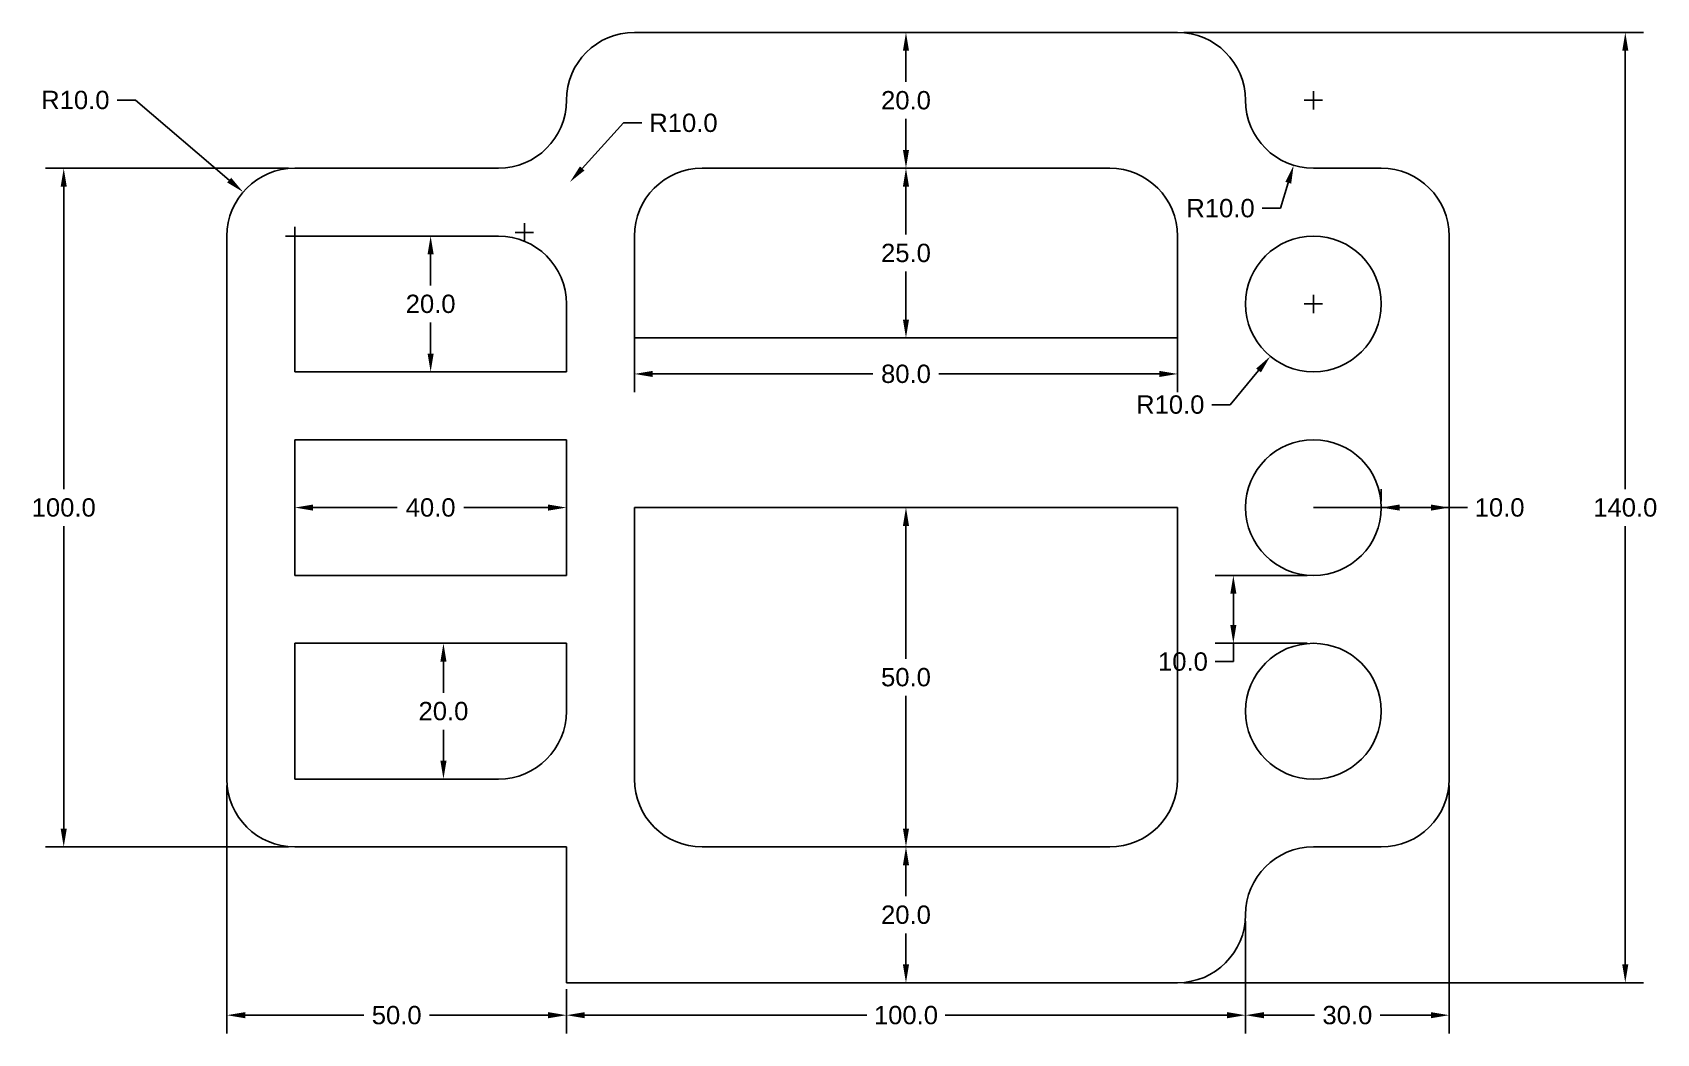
# Model space of a CAD drawing. Header units: inches. Extents: x 348 to 588, y 367 to 514.
import ezdxf

# ---------------------------------------------------------------- set-up
doc = ezdxf.new("R2010")
doc.units = ezdxf.units.IN
doc.header["$MEASUREMENT"] = 0
doc.layers.add('Layer1', color=50, linetype='Continuous')
doc.styles.get("Standard").update_dxf_attribs({"font": 'arial.ttf'})
doc.dimstyles.get("Standard").update_dxf_attribs({"dimscale": 15, "dimtxt": 0.18, "dimasz": 0.18, "dimexe": 0.18, "dimexo": 0.0625, "dimgap": 0.09, "dimtad": 0, "dimtih": 1, "dimtoh": 1, "dimdec": 1, "dimzin": 0, "dimdsep": 46, "dimtxsty": 'Standard', "dimcen": 0.09, "dimclrt": 1, "dimadec": 0, "dimazin": 0, "dimtfac": 1, "dimtdec": 1, "dimtofl": 0, "dimtmove": 0, "dimatfit": 3, "dimfxl": 1, "dimtolj": 1, "dimtzin": 0, "dimarcsym": 0})

# ---------------------------------------------------------------- blocks, each defined once
blk = doc.blocks.new('*D4')
at = {"layer": 'Defpoints', "color": 0, "transparency": 16777216}
for p in [(377.02, 404.15), (427.02, 374.15), (427.02, 369.36)]:
    blk.add_point(p, dxfattribs=at)
at = {"layer": 'Layer1', "color": 0, "lineweight": -2, "transparency": 16777216}
for p, q in [((377.02, 403.21), (377.02, 366.66)), ((427.02, 373.21), (427.02, 366.66)), ((379.72, 369.36), (397.16, 369.36)), ((424.32, 369.36), (406.87, 369.36))]:
    blk.add_line(p, q, dxfattribs=at)
at = {"layer": 'Layer1', "color": 0, "transparency": 16777216}
for points in [[(379.72, 369.81), (379.72, 368.91), (377.02, 369.36)], [(424.32, 369.81), (424.32, 368.91), (427.02, 369.36)]]:
    blk.add_solid(points, dxfattribs=at)
at = {"layer": 'Layer1', "color": 1, "transparency": 16777216, "insert": (402.02, 369.36), "char_height": 2.7, "attachment_point": 5}
blk.add_mtext('\\A1;50.0', dxfattribs=at)
blk = doc.blocks.new('*D5')
at = {"layer": 'Defpoints', "color": 0, "transparency": 16777216}
for p in [(527.02, 384.15), (427.02, 374.15), (527.02, 369.36)]:
    blk.add_point(p, dxfattribs=at)
at = {"layer": 'Layer1', "color": 0, "lineweight": -2, "transparency": 16777216}
for p, q in [((527.02, 383.21), (527.02, 366.66)), ((427.02, 373.21), (427.02, 366.66)), ((429.72, 369.36), (471.24, 369.36)), ((524.32, 369.36), (482.79, 369.36))]:
    blk.add_line(p, q, dxfattribs=at)
at = {"layer": 'Layer1', "color": 0, "transparency": 16777216}
for points in [[(429.72, 369.81), (429.72, 368.91), (427.02, 369.36)], [(524.32, 369.81), (524.32, 368.91), (527.02, 369.36)]]:
    blk.add_solid(points, dxfattribs=at)
at = {"layer": 'Layer1', "color": 1, "transparency": 16777216, "insert": (477.02, 369.36), "char_height": 2.7, "attachment_point": 5}
blk.add_mtext('\\A1;100.0', dxfattribs=at)
blk = doc.blocks.new('*D6')
at = {"layer": 'Defpoints', "color": 0, "transparency": 16777216}
for p in [(557.02, 404.15), (527.02, 384.15), (557.02, 369.36)]:
    blk.add_point(p, dxfattribs=at)
at = {"layer": 'Layer1', "color": 0, "lineweight": -2, "transparency": 16777216}
for p, q in [((557.02, 403.21), (557.02, 366.66)), ((527.02, 383.21), (527.02, 366.66)), ((529.72, 369.36), (537.16, 369.36)), ((554.32, 369.36), (546.87, 369.36))]:
    blk.add_line(p, q, dxfattribs=at)
at = {"layer": 'Layer1', "color": 0, "transparency": 16777216}
for points in [[(529.72, 369.81), (529.72, 368.91), (527.02, 369.36)], [(554.32, 369.81), (554.32, 368.91), (557.02, 369.36)]]:
    blk.add_solid(points, dxfattribs=at)
at = {"layer": 'Layer1', "color": 1, "transparency": 16777216, "insert": (542.02, 369.36), "char_height": 2.7, "attachment_point": 5}
blk.add_mtext('\\A1;30.0', dxfattribs=at)
blk = doc.blocks.new('*D7')
at = {"layer": 'Defpoints', "color": 0, "transparency": 16777216}
for p in [(517.02, 514.15), (517.02, 374.15), (582.95, 374.15)]:
    blk.add_point(p, dxfattribs=at)
at = {"layer": 'Layer1', "color": 0, "lineweight": -2, "transparency": 16777216}
for p, q in [((517.95, 514.15), (585.65, 514.15)), ((582.95, 511.45), (582.95, 446.88)), ((582.95, 376.85), (582.95, 441.42)), ((517.95, 374.15), (585.65, 374.15))]:
    blk.add_line(p, q, dxfattribs=at)
at = {"layer": 'Layer1', "color": 0, "transparency": 16777216}
for points in [[(582.5, 511.45), (583.4, 511.45), (582.95, 514.15)], [(582.5, 376.85), (583.4, 376.85), (582.95, 374.15)]]:
    blk.add_solid(points, dxfattribs=at)
at = {"layer": 'Layer1', "color": 1, "transparency": 16777216, "insert": (582.95, 444.15), "char_height": 2.7, "attachment_point": 5}
blk.add_mtext('\\A1;140.0', dxfattribs=at)
blk = doc.blocks.new('*D8')
at = {"layer": 'Defpoints', "color": 0, "transparency": 16777216}
for p in [(547.02, 444.15), (557.02, 444.15), (557.02, 444.15)]:
    blk.add_point(p, dxfattribs=at)
at = {"layer": 'Layer1', "color": 0, "lineweight": -2, "transparency": 16777216}
for p, q in [((547.02, 445.09), (547.02, 446.85)), ((557.02, 445.09), (557.02, 446.85)), ((549.72, 444.15), (554.32, 444.15)), ((557.02, 444.15), (559.72, 444.15))]:
    blk.add_line(p, q, dxfattribs=at)
at = {"layer": 'Layer1', "color": 0, "transparency": 16777216}
for points in [[(549.72, 444.6), (549.72, 443.7), (547.02, 444.15)], [(554.32, 444.6), (554.32, 443.7), (557.02, 444.15)]]:
    blk.add_solid(points, dxfattribs=at)
at = {"layer": 'Layer1', "color": 1, "transparency": 16777216, "insert": (564.44, 444.15), "char_height": 2.7, "attachment_point": 5}
blk.add_mtext('\\A1;10.0', dxfattribs=at)
blk = doc.blocks.new('*D9')
at = {"layer": 'Defpoints', "color": 0, "transparency": 16777216}
for p in [(387.02, 494.15), (352.99, 394.15), (387.02, 394.15)]:
    blk.add_point(p, dxfattribs=at)
at = {"layer": 'Layer1', "color": 0, "lineweight": -2, "transparency": 16777216}
for p, q in [((386.08, 494.15), (350.29, 494.15)), ((352.99, 491.45), (352.99, 446.88)), ((352.99, 396.85), (352.99, 441.42)), ((386.08, 394.15), (350.29, 394.15))]:
    blk.add_line(p, q, dxfattribs=at)
at = {"layer": 'Layer1', "color": 0, "transparency": 16777216}
for points in [[(352.54, 491.45), (353.44, 491.45), (352.99, 494.15)], [(352.54, 396.85), (353.44, 396.85), (352.99, 394.15)]]:
    blk.add_solid(points, dxfattribs=at)
at = {"layer": 'Layer1', "color": 1, "transparency": 16777216, "insert": (352.99, 444.15), "char_height": 2.7, "attachment_point": 5}
blk.add_mtext('\\A1;100.0', dxfattribs=at)
blk = doc.blocks.new('*D10')
at = {"layer": 'Defpoints', "color": 0, "transparency": 16777216}
for p in [(402.02, 484.15), (407.02, 464.15), (407.02, 464.15)]:
    blk.add_point(p, dxfattribs=at)
at = {"layer": 'Layer1', "color": 0, "lineweight": -2, "transparency": 16777216}
for p, q in [((402.95, 484.15), (409.72, 484.15)), ((407.02, 481.45), (407.02, 476.88)), ((407.02, 466.85), (407.02, 471.42)), ((407.95, 464.15), (409.72, 464.15))]:
    blk.add_line(p, q, dxfattribs=at)
at = {"layer": 'Layer1', "color": 0, "transparency": 16777216}
for points in [[(406.57, 481.45), (407.47, 481.45), (407.02, 484.15)], [(406.57, 466.85), (407.47, 466.85), (407.02, 464.15)]]:
    blk.add_solid(points, dxfattribs=at)
at = {"layer": 'Layer1', "color": 1, "transparency": 16777216, "insert": (407.02, 474.15), "char_height": 2.7, "attachment_point": 5}
blk.add_mtext('\\A1;20.0', dxfattribs=at)
blk = doc.blocks.new('*D11')
at = {"layer": 'Defpoints', "color": 0, "transparency": 16777216}
for p in [(387.02, 444.15), (427.02, 444.15), (427.02, 444.15)]:
    blk.add_point(p, dxfattribs=at)
at = {"layer": 'Layer1', "color": 0, "lineweight": -2, "transparency": 16777216}
for p, q in [((387.02, 445.09), (387.02, 446.85)), ((427.02, 445.09), (427.02, 446.85)), ((389.72, 444.15), (402.11, 444.15)), ((424.32, 444.15), (411.92, 444.15))]:
    blk.add_line(p, q, dxfattribs=at)
at = {"layer": 'Layer1', "color": 0, "transparency": 16777216}
for points in [[(389.72, 444.6), (389.72, 443.7), (387.02, 444.15)], [(424.32, 444.6), (424.32, 443.7), (427.02, 444.15)]]:
    blk.add_solid(points, dxfattribs=at)
at = {"layer": 'Layer1', "color": 1, "transparency": 16777216, "insert": (407.02, 444.15), "char_height": 2.7, "attachment_point": 5}
blk.add_mtext('\\A1;40.0', dxfattribs=at)
blk = doc.blocks.new('*D12')
at = {"layer": 'Defpoints', "color": 0, "transparency": 16777216}
for p in [(407.02, 424.15), (402.02, 404.15), (408.91, 404.15)]:
    blk.add_point(p, dxfattribs=at)
at = {"layer": 'Layer1', "color": 0, "lineweight": -2, "transparency": 16777216}
for p, q in [((407.95, 424.15), (411.61, 424.15)), ((408.91, 421.45), (408.91, 416.88)), ((408.91, 406.85), (408.91, 411.42)), ((402.95, 404.15), (411.61, 404.15))]:
    blk.add_line(p, q, dxfattribs=at)
at = {"layer": 'Layer1', "color": 0, "transparency": 16777216}
for points in [[(408.46, 421.45), (409.36, 421.45), (408.91, 424.15)], [(408.46, 406.85), (409.36, 406.85), (408.91, 404.15)]]:
    blk.add_solid(points, dxfattribs=at)
at = {"layer": 'Layer1', "color": 1, "transparency": 16777216, "insert": (408.91, 414.15), "char_height": 2.7, "attachment_point": 5}
blk.add_mtext('\\A1;20.0', dxfattribs=at)
blk = doc.blocks.new('*D14')
at = {"layer": 'Defpoints', "color": 0, "transparency": 16777216}
for p in [(537.02, 434.15), (525.23, 424.15), (537.02, 424.15)]:
    blk.add_point(p, dxfattribs=at)
at = {"layer": 'Layer1', "color": 0, "lineweight": -2, "transparency": 16777216}
for p, q in [((536.08, 434.15), (522.53, 434.15)), ((525.23, 431.45), (525.23, 426.85)), ((536.08, 424.15), (522.53, 424.15)), ((525.23, 424.15), (525.23, 421.45)), ((525.23, 421.45), (522.53, 421.45))]:
    blk.add_line(p, q, dxfattribs=at)
at = {"layer": 'Layer1', "color": 0, "transparency": 16777216}
for points in [[(524.78, 431.45), (525.68, 431.45), (525.23, 434.15)], [(524.78, 426.85), (525.68, 426.85), (525.23, 424.15)]]:
    blk.add_solid(points, dxfattribs=at)
at = {"layer": 'Layer1', "color": 1, "transparency": 16777216, "insert": (517.81, 421.45), "char_height": 2.7, "attachment_point": 5}
blk.add_mtext('\\A1;10.0', dxfattribs=at)
blk = doc.blocks.new('*D16')
at = {"layer": 'Defpoints', "color": 0, "transparency": 16777216}
for p in [(537.02, 504.15), (534.11, 494.58)]:
    blk.add_point(p, dxfattribs=at)
at = {"layer": 'Layer1', "color": 0, "lineweight": -2, "transparency": 16777216}
for p, q in [((537.02, 502.8), (537.02, 505.5)), ((535.67, 504.15), (538.37, 504.15)), ((532.19, 488.25), (533.32, 492)), ((529.49, 488.25), (532.19, 488.25))]:
    blk.add_line(p, q, dxfattribs=at)
at = {"layer": 'Layer1', "color": 0, "transparency": 16777216}
blk.add_solid([(532.89, 492.13), (533.75, 491.87), (534.11, 494.58)], dxfattribs=at)
at = {"layer": 'Layer1', "color": 1, "transparency": 16777216, "insert": (523.34, 488.25), "char_height": 2.7, "attachment_point": 5}
blk.add_mtext('\\A1;R10.0', dxfattribs=at)
blk = doc.blocks.new('*D17')
at = {"layer": 'Defpoints', "color": 0, "transparency": 16777216}
for p in [(427.54, 492.12), (420.83, 484.7)]:
    blk.add_point(p, dxfattribs=at)
at = {"layer": 'Layer1', "color": 0, "lineweight": -2, "transparency": 16777216}
for p, q in [((435.41, 500.82), (429.35, 494.12)), ((438.11, 500.82), (435.41, 500.82)), ((420.83, 483.35), (420.83, 486.05)), ((419.48, 484.7), (422.18, 484.7))]:
    blk.add_line(p, q, dxfattribs=at)
at = {"layer": 'Layer1', "color": 0, "transparency": 16777216}
blk.add_solid([(429.01, 494.42), (429.68, 493.82), (427.54, 492.12)], dxfattribs=at)
at = {"layer": 'Layer1', "color": 1, "transparency": 16777216, "insert": (444.25, 500.82), "char_height": 2.7, "attachment_point": 5}
blk.add_mtext('\\A1;R10.0', dxfattribs=at)
blk = doc.blocks.new('*D18')
at = {"layer": 'Defpoints', "color": 0, "transparency": 16777216}
for p in [(379.41, 490.64), (387.02, 484.15)]:
    blk.add_point(p, dxfattribs=at)
at = {"layer": 'Layer1', "color": 0, "lineweight": -2, "transparency": 16777216}
for p, q in [((360.84, 504.19), (363.54, 504.19)), ((363.54, 504.19), (377.36, 492.39)), ((387.02, 482.8), (387.02, 485.5)), ((385.67, 484.15), (388.37, 484.15))]:
    blk.add_line(p, q, dxfattribs=at)
at = {"layer": 'Layer1', "color": 0, "transparency": 16777216}
blk.add_solid([(377.65, 492.74), (377.06, 492.05), (379.41, 490.64)], dxfattribs=at)
at = {"layer": 'Layer1', "color": 1, "transparency": 16777216, "insert": (354.7, 504.19), "char_height": 2.7, "attachment_point": 5}
blk.add_mtext('\\A1;R10.0', dxfattribs=at)
blk = doc.blocks.new('*D19')
at = {"layer": 'Defpoints', "color": 0, "transparency": 16777216}
for p in [(537.02, 474.15), (530.66, 466.43)]:
    blk.add_point(p, dxfattribs=at)
at = {"layer": 'Layer1', "color": 0, "lineweight": -2, "transparency": 16777216}
for p, q in [((535.67, 474.15), (538.37, 474.15)), ((537.02, 472.8), (537.02, 475.5)), ((524.78, 459.31), (528.94, 464.35)), ((522.08, 459.31), (524.78, 459.31))]:
    blk.add_line(p, q, dxfattribs=at)
at = {"layer": 'Layer1', "color": 0, "transparency": 16777216}
blk.add_solid([(528.59, 464.63), (529.29, 464.06), (530.66, 466.43)], dxfattribs=at)
at = {"layer": 'Layer1', "color": 1, "transparency": 16777216, "insert": (515.94, 459.31), "char_height": 2.7, "attachment_point": 5}
blk.add_mtext('\\A1;R10.0', dxfattribs=at)
blk = doc.blocks.new('*D20')
at = {"layer": 'Defpoints', "color": 0, "transparency": 16777216}
for p in [(477.02, 514.15), (477.02, 494.15), (477.02, 494.15)]:
    blk.add_point(p, dxfattribs=at)
at = {"layer": 'Layer1', "color": 0, "lineweight": -2, "transparency": 16777216}
for p, q in [((477.95, 514.15), (479.72, 514.15)), ((477.02, 511.45), (477.02, 506.88)), ((477.02, 496.85), (477.02, 501.42)), ((477.95, 494.15), (479.72, 494.15))]:
    blk.add_line(p, q, dxfattribs=at)
at = {"layer": 'Layer1', "color": 0, "transparency": 16777216}
for points in [[(476.57, 511.45), (477.47, 511.45), (477.02, 514.15)], [(476.57, 496.85), (477.47, 496.85), (477.02, 494.15)]]:
    blk.add_solid(points, dxfattribs=at)
at = {"layer": 'Layer1', "color": 1, "transparency": 16777216, "insert": (477.02, 504.15), "char_height": 2.7, "attachment_point": 5}
blk.add_mtext('\\A1;20.0', dxfattribs=at)
blk = doc.blocks.new('*D21')
at = {"layer": 'Defpoints', "color": 0, "transparency": 16777216}
for p in [(477.02, 494.15), (477.02, 469.15), (477.02, 469.15)]:
    blk.add_point(p, dxfattribs=at)
at = {"layer": 'Layer1', "color": 0, "lineweight": -2, "transparency": 16777216}
for p, q in [((476.08, 494.15), (474.32, 494.15)), ((477.02, 491.45), (477.02, 484.38)), ((477.02, 471.85), (477.02, 478.92)), ((477.95, 469.15), (479.72, 469.15))]:
    blk.add_line(p, q, dxfattribs=at)
at = {"layer": 'Layer1', "color": 0, "transparency": 16777216}
for points in [[(476.57, 491.45), (477.47, 491.45), (477.02, 494.15)], [(476.57, 471.85), (477.47, 471.85), (477.02, 469.15)]]:
    blk.add_solid(points, dxfattribs=at)
at = {"layer": 'Layer1', "color": 1, "transparency": 16777216, "insert": (477.02, 481.65), "char_height": 2.7, "attachment_point": 5}
blk.add_mtext('\\A1;25.0', dxfattribs=at)
blk = doc.blocks.new('*D22')
at = {"layer": 'Defpoints', "color": 0, "transparency": 16777216}
for p in [(477.02, 444.15), (477.02, 394.15), (477.02, 394.15)]:
    blk.add_point(p, dxfattribs=at)
at = {"layer": 'Layer1', "color": 0, "lineweight": -2, "transparency": 16777216}
for p, q in [((477.95, 444.15), (479.72, 444.15)), ((477.02, 441.45), (477.02, 421.88)), ((477.02, 396.85), (477.02, 416.42)), ((477.95, 394.15), (479.72, 394.15))]:
    blk.add_line(p, q, dxfattribs=at)
at = {"layer": 'Layer1', "color": 0, "transparency": 16777216}
for points in [[(476.57, 441.45), (477.47, 441.45), (477.02, 444.15)], [(476.57, 396.85), (477.47, 396.85), (477.02, 394.15)]]:
    blk.add_solid(points, dxfattribs=at)
at = {"layer": 'Layer1', "color": 1, "transparency": 16777216, "insert": (477.02, 419.15), "char_height": 2.7, "attachment_point": 5}
blk.add_mtext('\\A1;50.0', dxfattribs=at)
blk = doc.blocks.new('*D23')
at = {"layer": 'Defpoints', "color": 0, "transparency": 16777216}
for p in [(477.02, 394.15), (472.02, 374.15), (477.02, 374.15)]:
    blk.add_point(p, dxfattribs=at)
at = {"layer": 'Layer1', "color": 0, "lineweight": -2, "transparency": 16777216}
for p, q in [((477.95, 394.15), (479.72, 394.15)), ((477.02, 391.45), (477.02, 386.88)), ((477.02, 376.85), (477.02, 381.42)), ((472.95, 374.15), (479.72, 374.15))]:
    blk.add_line(p, q, dxfattribs=at)
at = {"layer": 'Layer1', "color": 0, "transparency": 16777216}
for points in [[(476.57, 391.45), (477.47, 391.45), (477.02, 394.15)], [(476.57, 376.85), (477.47, 376.85), (477.02, 374.15)]]:
    blk.add_solid(points, dxfattribs=at)
at = {"layer": 'Layer1', "color": 1, "transparency": 16777216, "insert": (477.02, 384.15), "char_height": 2.7, "attachment_point": 5}
blk.add_mtext('\\A1;20.0', dxfattribs=at)
blk = doc.blocks.new('*D24')
at = {"layer": 'Defpoints', "color": 0, "transparency": 16777216}
for p in [(437.02, 472.3), (517.02, 472.3), (517.02, 463.84)]:
    blk.add_point(p, dxfattribs=at)
at = {"layer": 'Layer1', "color": 0, "lineweight": -2, "transparency": 16777216}
for p, q in [((437.02, 471.36), (437.02, 461.14)), ((517.02, 471.36), (517.02, 461.14)), ((439.72, 463.84), (472.16, 463.84)), ((514.32, 463.84), (481.87, 463.84))]:
    blk.add_line(p, q, dxfattribs=at)
at = {"layer": 'Layer1', "color": 0, "transparency": 16777216}
for points in [[(439.72, 464.29), (439.72, 463.39), (437.02, 463.84)], [(514.32, 464.29), (514.32, 463.39), (517.02, 463.84)]]:
    blk.add_solid(points, dxfattribs=at)
at = {"layer": 'Layer1', "color": 1, "transparency": 16777216, "insert": (477.02, 463.84), "char_height": 2.7, "attachment_point": 5}
blk.add_mtext('\\A1;80.0', dxfattribs=at)

msp = doc.modelspace()

# ---------------------------------------------------------------- linework, layer by layer
for p, q in [((437.02, 514.15), (517.02, 514.15)), ((427.02, 504.15), (427.02, 504.15)), ((527.02, 504.15), (527.02, 504.15)), ((527.02, 504.15), (527.02, 504.15)), ((387.02, 494.15), (417.02, 494.15)), ((477.02, 494.15), (447.02, 494.15)), ((507.02, 494.15), (477.02, 494.15)), ((537.02, 494.15), (542.02, 494.15)), ((542.02, 494.15), (547.02, 494.15)), ((377.02, 484.15), (377.02, 404.15)), ((387.02, 484.15), (417.02, 484.15)), ((387.02, 464.15), (387.02, 484.15)), ((437.02, 484.15), (437.02, 469.15)), ((517.02, 469.15), (517.02, 484.15)), ((557.02, 484.15), (557.02, 404.15)), ((427.02, 474.15), (427.02, 464.15)), ((437.02, 469.15), (517.02, 469.15)), ((427.02, 464.15), (387.02, 464.15)), ((387.02, 454.15), (427.02, 454.15)), ((387.02, 434.15), (387.02, 454.15)), ((427.02, 454.15), (427.02, 434.15)), ((477.02, 444.15), (437.02, 444.15)), ((437.02, 444.15), (437.02, 404.15)), ((517.02, 444.15), (477.02, 444.15)), ((517.02, 404.15), (517.02, 444.15)), ((547.02, 444.15), (537.02, 444.15)), ((557.02, 444.15), (547.02, 444.15)), ((427.02, 434.15), (387.02, 434.15)), ((387.02, 424.15), (427.02, 424.15)), ((387.02, 404.15), (387.02, 424.15)), ((427.02, 424.15), (427.02, 414.15)), ((417.02, 404.15), (387.02, 404.15)), ((387.02, 394.15), (427.02, 394.15)), ((427.02, 394.15), (427.02, 374.15)), ((447.02, 394.15), (507.02, 394.15)), ((542.02, 394.15), (537.02, 394.15)), ((547.02, 394.15), (542.02, 394.15)), ((527.02, 384.15), (527.02, 384.15)), ((527.02, 384.15), (527.02, 384.15)), ((517.02, 374.15), (427.02, 374.15))]:
    msp.add_line(p, q)
for centre in [(537.02, 474.15), (537.02, 444.15), (537.02, 444.15), (537.02, 414.15)]:
    msp.add_circle(centre, 10)
for centre, start, end in [((437.02, 504.15), 90, 180), ((517.02, 504.15), 0, 90), ((417.02, 504.15), 270, 0), ((537.02, 504.15), 180, 270), ((387.02, 484.15), 90, 180), ((447.02, 484.15), 90, 180), ((507.02, 484.15), 0, 90), ((547.02, 484.15), 0, 90), ((417.02, 474.15), 0, 90), ((417.02, 414.15), 270, 0), ((387.02, 404.15), 180, 270), ((447.02, 404.15), 180, 270), ((507.02, 404.15), 270, 0), ((547.02, 404.15), 270, 0), ((537.02, 384.15), 90, 180), ((517.02, 384.15), 270, 0)]:
    msp.add_arc(centre, 10, start, end)

# ---------------------------------------------------------------- dimensions: what is measured, and where the dimension line sits
at = {"layer": 'Layer1'}
for base, p1, p2, picture, middle in [((477.02, 494.15), (477.02, 514.15), (477.02, 494.15), '*D20', (477.02, 504.15)), ((582.95, 374.15), (517.02, 514.15), (517.02, 374.15), '*D7', (582.95, 444.15)), ((352.99, 394.15), (387.02, 494.15), (387.02, 394.15), '*D9', (352.99, 444.15)), ((477.02, 469.15), (477.02, 494.15), (477.02, 469.15), '*D21', (477.02, 481.65)), ((407.02, 464.15), (402.02, 484.15), (407.02, 464.15), '*D10', (407.02, 474.15)), ((477.02, 394.15), (477.02, 444.15), (477.02, 394.15), '*D22', (477.02, 419.15)), ((525.23, 424.15), (537.02, 434.15), (537.02, 424.15), '*D14', (517.81, 421.45)), ((408.91, 404.15), (407.02, 424.15), (402.02, 404.15), '*D12', (408.91, 414.15)), ((477.02, 374.15), (477.02, 394.15), (472.02, 374.15), '*D23', (477.02, 384.15))]:
    dim = msp.add_linear_dim(base=base, p1=p1, p2=p2, angle=90, dimstyle='Standard', dxfattribs=at)
    dim.commit()
    dim.dimension.update_dxf_attribs({"geometry": picture, "text_midpoint": middle})
for center, mpoint, picture, middle in [((387.02, 484.15), (379.41, 490.64), '*D18', (354.7, 504.19)), ((537.02, 504.15), (534.11, 494.58), '*D16', (523.34, 488.25)), ((420.83, 484.7), (427.54, 492.12), '*D17', (444.25, 500.82)), ((537.02, 474.15), (530.66, 466.43), '*D19', (515.94, 459.31))]:
    dim = msp.add_radius_dim(center=center, mpoint=mpoint, dimstyle='Standard', dxfattribs=at)
    dim.commit()
    dim.dimension.update_dxf_attribs({"geometry": picture, "text_midpoint": middle, "dimtype": 164})
for base, p1, p2, picture, middle in [((517.02, 463.84), (437.02, 472.3), (517.02, 472.3), '*D24', (477.02, 463.84)), ((427.02, 444.15), (387.02, 444.15), (427.02, 444.15), '*D11', (407.02, 444.15)), ((427.02, 369.36), (377.02, 404.15), (427.02, 374.15), '*D4', (402.02, 369.36)), ((557.02, 369.36), (527.02, 384.15), (557.02, 404.15), '*D6', (542.02, 369.36)), ((527.02, 369.36), (427.02, 374.15), (527.02, 384.15), '*D5', (477.02, 369.36))]:
    dim = msp.add_linear_dim(base=base, p1=p1, p2=p2, dimstyle='Standard', dxfattribs=at)
    dim.commit()
    dim.dimension.update_dxf_attribs({"geometry": picture, "text_midpoint": middle})
dim = msp.add_linear_dim(base=(557.02, 444.15), p1=(547.02, 444.15), p2=(557.02, 444.15), dimstyle='Standard', dxfattribs=at)
dim.commit()
dim.dimension.update_dxf_attribs({"geometry": '*D8', "text_midpoint": (564.44, 444.15), "dimtype": 160})

doc.saveas('drawing.dxf')
